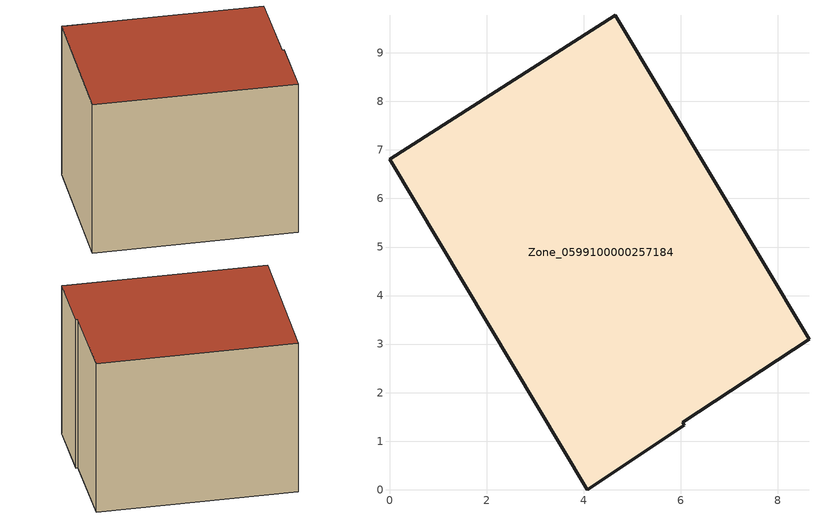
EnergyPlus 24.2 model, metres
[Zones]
Zone_0599100000257184
 floor ground (C_G): 8.64,3.1 6.04,1.39 6.08,1.32 4.07,0 0,6.81 4.66,9.77 z0
 wall outside (C_F): 8.64,3.1 4.66,9.77 0,6.81 4.07,0 6.08,1.32 6.04,1.39 8.64,3.1 z0:6.72
 roof outside (C_R): 6.04,1.39 8.64,3.1 4.66,9.77 0,6.81 4.07,0 6.08,1.32 z6.72
[BUILDING]
Pand.0599100000257184: North Axis=0; Terrain=City; Loads Convergence Tolerance Value=0.04; Temperature Convergence Tolerance Value=0.4; Solar Distribution=FullExterior; Maximum Number of Warmup Days=25; Minimum Number of Warmup Days=1
[Site:Location]
Rotterdam.The.Hague.AP_ZH_NLD Design_Conditions: Latitude=51.96; Longitude=4.45; Time Zone=1; Elevation=-4.5
[SITE:GROUNDTEMPERATURE:BUILDINGSURFACE]
18, 18, 18, 18, 18, 18, 18, 18, 18, 18, 18, 18
[MATERIAL] Thermal Absorptance=0.9; Solar Absorptance=0.7; Visible Absorptance=0.7
Name | Roughness | Thickness | Conductivity | Density | Specific Heat
G.TC.1946 | MediumSmooth | 0.15 | 1 | 540 | 1210
F.TC.1946 | Rough | 0.3 | 0.857143 | 1920 | 840
R.TC.1946 | MediumRough | 0.2 | 0.909091 | 1500 | 1000
[CONSTRUCTION]
C_G: G.TC.1946
C_F: F.TC.1946
C_R: R.TC.1946
[ZONE]
Zone_0599100000257184: Type=1; Multiplier=1; Ceiling Height=Autocalculate; Volume=Autocalculate; Floor Area=autocalculate; Part of Total Floor Area=Yes
[ZONEINFILTRATION:DESIGNFLOWRATE]
Infil_Zone_0599100000257184: Zone or ZoneList or Space or SpaceList=Zone_0599100000257184; Schedule=AlwaysOn; Design Flow Rate Calculation Method=Flow/Area; Flow Rate per Floor Area=0.003; Constant Term Coefficient=1; Temperature Term Coefficient=0; Velocity Term Coefficient=0; Velocity Squared Term Coefficient=0
[HVACTEMPLATE:ZONE:IDEALLOADSAIRSYSTEM]
Zone_0599100000257184: Maximum Heating Supply Air Temperature=50; Minimum Cooling Supply Air Temperature=13; Maximum Heating Supply Air Humidity Ratio=0.0156; Minimum Cooling Supply Air Humidity Ratio=0.0077; Heating Limit=NoLimit; Cooling Limit=NoLimit; Dehumidification Control Type=ConstantSensibleHeatRatio; Cooling Sensible Heat Ratio=0.7; Dehumidification Setpoint=60; Humidification Control Type=None; Humidification Setpoint=30; Outdoor Air Method=None; Outdoor Air Flow Rate per Person=0.00944; Outdoor Air Flow Rate per Zone Floor Area=0; Outdoor Air Flow Rate per Zone=0; Demand Controlled Ventilation Type=None; Outdoor Air Economizer Type=NoEconomizer; Heat Recovery Type=None; Sensible Heat Recovery Effectiveness=0.7; Latent Heat Recovery Effectiveness=0.65
[ZONECONTROL:THERMOSTAT]
ThermostatControl_Zone_0599100000257184: Zone or ZoneList=Zone_0599100000257184; Control Type Schedule=DualSetpointControlType; Control 1=Thermostat_Zone_0599100000257184; Temperature Difference Between Cutout And Setpoint=0
[THERMOSTATSETPOINT:DUALSETPOINT]
Thermostat_Zone_0599100000257184: Heating Setpoint Temperature Schedule=HeatingSetpoint_Zone_0599100000257184; Cooling Setpoint Temperature Schedule=CoolingSetpoint_Zone_0599100000257184
[SCHEDULE:COMPACT]
HeatingSetpoint_Zone_0599100000257184: Through: 12/31, For: AllDays, Until: 24:00, 21
CoolingSetpoint_Zone_0599100000257184: Through: 12/31, For: AllDays, Until: 24:00, 24
DualSetpointControlType: Through: 12/31, For: AllDays, Until: 24:00, 4
AlwaysOn: Through: 12/31, For: AllDays, Until: 24:00, 1
